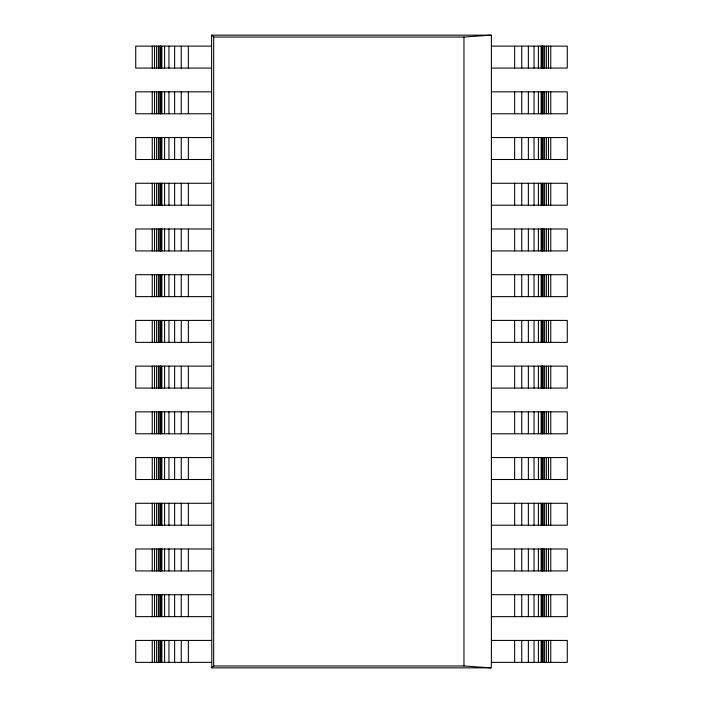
<?xml version="1.0" encoding="UTF-8"?>
<svg xmlns="http://www.w3.org/2000/svg" width="703" height="703" viewBox="0 0 703 703"><rect width="100%" height="100%" fill="white"/><g stroke="black" fill="none" stroke-linecap="round" stroke-linejoin="round"><path stroke-width="1.05" d="M491.388 662.367L491.195 667.85L211.805 667.85L211.612 35.15L491.388 35.15L491.388 662.367L567.277 662.367L567.277 640.424L491.388 640.424M211.805 667.85L213.677 665.978L213.677 37.022L211.805 35.15M213.677 37.022L463.962 37.022L490.756 35.15M211.612 46.126L135.723 46.126L135.723 68.068L211.612 68.068M491.388 46.126L567.277 46.126L567.277 68.068L491.388 68.068M211.612 91.838L135.723 91.838L135.723 113.781L211.612 113.781M491.388 91.838L567.277 91.838L567.277 113.781L491.388 113.781M211.612 137.551L135.723 137.551L135.723 159.493L211.612 159.493M491.388 137.551L567.277 137.551L567.277 159.493L491.388 159.493M211.612 183.263L135.723 183.263L135.723 205.214L211.612 205.214M491.388 183.263L567.277 183.263L567.277 205.214L491.388 205.214M211.612 228.985L135.723 228.985L135.723 250.927L211.612 250.927M491.388 228.985L567.277 228.985L567.277 250.927L491.388 250.927M211.612 274.697L135.723 274.697L135.723 296.64L211.612 296.64M491.388 274.697L567.277 274.697L567.277 296.64L491.388 296.64M211.612 320.41L135.723 320.41L135.723 342.361L211.612 342.361M491.388 320.41L567.277 320.41L567.277 342.361L491.388 342.361M211.612 366.131L135.723 366.131L135.723 388.074L211.612 388.074M491.388 366.131L567.277 366.131L567.277 388.074L491.388 388.074M211.612 411.844L135.723 411.844L135.723 433.786L211.612 433.786M491.388 411.844L567.277 411.844L567.277 433.786L491.388 433.786M211.612 457.556L135.723 457.556L135.723 479.499L211.612 479.499M491.388 457.556L567.277 457.556L567.277 479.499L491.388 479.499M211.612 503.278L135.723 503.278L135.723 525.22L211.612 525.22M491.388 503.278L567.277 503.278L567.277 525.22L491.388 525.22M211.612 548.99L135.723 548.99L135.723 570.933L211.612 570.933M491.388 548.99L567.277 548.99L567.277 570.933L491.388 570.933M211.612 594.703L135.723 594.703L135.723 616.645L211.612 616.645M491.388 594.703L567.277 594.703L567.277 616.645L491.388 616.645M211.612 640.424L135.723 640.424L135.723 662.367L211.612 662.367M213.677 665.978L463.962 665.978L490.756 667.85M550.748 46.126L550.748 68.068M550.748 91.838L550.748 113.781M550.748 137.551L550.748 159.493M550.748 183.263L550.748 205.214M550.748 228.985L550.748 250.927M550.748 274.697L550.748 296.64M550.748 320.41L550.748 342.361M550.748 366.131L550.748 388.074M550.748 411.844L550.748 433.786M550.748 457.556L550.748 479.499M550.748 503.278L550.748 525.22M550.748 548.99L550.748 570.933M550.748 594.703L550.748 616.645M550.748 640.424L550.748 662.367M548.472 46.126L548.472 68.068M548.472 91.838L548.472 113.781M548.472 137.551L548.472 159.493M548.472 183.263L548.472 205.214M548.472 228.985L548.472 250.927M548.472 274.697L548.472 296.64M548.472 320.41L548.472 342.361M548.472 366.131L548.472 388.074M548.472 411.844L548.472 433.786M548.472 457.556L548.472 479.499M548.472 503.278L548.472 525.22M548.472 548.99L548.472 570.933M548.472 594.703L548.472 616.645M548.472 640.424L548.472 662.367M546.38 46.126L546.38 68.068M546.38 91.838L546.38 113.781M546.38 137.551L546.38 159.493M546.38 183.263L546.38 205.214M546.38 228.985L546.38 250.927M546.38 274.697L546.38 296.64M546.38 320.41L546.38 342.361M546.38 366.131L546.38 388.074M546.38 411.844L546.38 433.786M546.38 457.556L546.38 479.499M546.38 503.278L546.38 525.22M546.38 548.99L546.38 570.933M546.38 594.703L546.38 616.645M546.38 640.424L546.38 662.367M544.588 46.126L544.588 68.068M544.588 91.838L544.588 113.781M544.588 137.551L544.588 159.493M544.588 183.263L544.588 205.214M544.588 228.985L544.588 250.927M544.588 274.697L544.588 296.64M544.588 320.41L544.588 342.361M544.588 366.131L544.588 388.074M544.588 411.844L544.588 433.786M544.588 457.556L544.588 479.499M544.588 503.278L544.588 525.22M544.588 548.99L544.588 570.933M544.588 594.703L544.588 616.645M544.588 640.424L544.588 662.367M543.226 46.126L543.226 68.068M543.226 91.838L543.226 113.781M543.226 137.551L543.226 159.493M543.226 183.263L543.226 205.214M543.226 228.985L543.226 250.927M543.226 274.697L543.226 296.64M543.226 320.41L543.226 342.361M543.226 366.131L543.226 388.074M543.226 411.844L543.226 433.786M543.226 457.556L543.226 479.499M543.226 503.278L543.226 525.22M543.226 548.99L543.226 570.933M543.226 594.703L543.226 616.645M543.226 640.424L543.226 662.367M542.373 46.126L542.373 68.068M542.373 91.838L542.373 113.781M542.373 137.551L542.373 159.493M542.373 183.263L542.373 205.214M542.373 228.985L542.373 250.927M542.373 274.697L542.373 296.64M542.373 320.41L542.373 342.361M542.373 366.131L542.373 388.074M542.373 411.844L542.373 433.786M542.373 457.556L542.373 479.499M542.373 503.278L542.373 525.22M542.373 548.99L542.373 570.933M542.373 594.703L542.373 616.645M542.373 640.424L542.373 662.367M542.075 46.126L542.075 68.068M542.075 91.838L542.075 113.781M542.075 137.551L542.075 159.493M542.075 183.263L542.075 205.214M542.075 228.985L542.075 250.927M542.075 274.697L542.075 296.64M542.075 320.41L542.075 342.361M542.075 366.131L542.075 388.074M542.075 411.844L542.075 433.786M542.075 457.556L542.075 479.499M542.075 503.278L542.075 525.22M542.075 548.99L542.075 570.933M542.075 594.703L542.075 616.645M542.075 640.424L542.075 662.367M541.143 46.126L541.143 68.068M541.143 91.838L541.143 113.781M541.143 137.551L541.143 159.493M541.143 183.263L541.143 205.214M541.143 228.985L541.143 250.927M541.143 274.697L541.143 296.64M541.143 320.41L541.143 342.361M541.143 366.131L541.143 388.074M541.143 411.844L541.143 433.786M541.143 457.556L541.143 479.499M541.143 503.278L541.143 525.22M541.143 548.99L541.143 570.933M541.143 594.703L541.143 616.645M541.143 640.424L541.143 662.367M538.401 46.126L538.401 68.068M538.401 91.838L538.401 113.781M538.401 137.551L538.401 159.493M538.401 183.263L538.401 205.214M538.401 228.985L538.401 250.927M538.401 274.697L538.401 296.64M538.401 320.41L538.401 342.361M538.401 366.131L538.401 388.074M538.401 411.844L538.401 433.786M538.401 457.556L538.401 479.499M538.401 503.278L538.401 525.22M538.401 548.99L538.401 570.933M538.401 594.703L538.401 616.645M538.401 640.424L538.401 662.367M534.043 46.126L534.043 68.068M534.043 91.838L534.043 113.781M534.043 137.551L534.043 159.493M534.043 183.263L534.043 205.214M534.043 228.985L534.043 250.927M534.043 274.697L534.043 296.64M534.043 320.41L534.043 342.361M534.043 366.131L534.043 388.074M534.043 411.844L534.043 433.786M534.043 457.556L534.043 479.499M534.043 503.278L534.043 525.22M534.043 548.99L534.043 570.933M534.043 594.703L534.043 616.645M534.043 640.424L534.043 662.367M528.366 46.126L528.366 68.068M528.366 91.838L528.366 113.781M528.366 137.551L528.366 159.493M528.366 183.263L528.366 205.214M528.366 228.985L528.366 250.927M528.366 274.697L528.366 296.64M528.366 320.41L528.366 342.361M528.366 366.131L528.366 388.074M528.366 411.844L528.366 433.786M528.366 457.556L528.366 479.499M528.366 503.278L528.366 525.22M528.366 548.99L528.366 570.933M528.366 594.703L528.366 616.645M528.366 640.424L528.366 662.367M521.749 46.126L521.749 68.068M521.749 91.838L521.749 113.781M521.749 137.551L521.749 159.493M521.749 183.263L521.749 205.214M521.749 228.985L521.749 250.927M521.749 274.697L521.749 296.64M521.749 320.41L521.749 342.361M521.749 366.131L521.749 388.074M521.749 411.844L521.749 433.786M521.749 457.556L521.749 479.499M521.749 503.278L521.749 525.22M521.749 548.99L521.749 570.933M521.749 594.703L521.749 616.645M521.749 640.424L521.749 662.367M514.649 46.126L514.649 68.068M514.649 91.838L514.649 113.781M514.649 137.551L514.649 159.493M514.649 183.263L514.649 205.214M514.649 228.985L514.649 250.927M514.649 274.697L514.649 296.64M514.649 320.41L514.649 342.361M514.649 366.131L514.649 388.074M514.649 411.844L514.649 433.786M514.649 457.556L514.649 479.499M514.649 503.278L514.649 525.22M514.649 548.99L514.649 570.933M514.649 594.703L514.649 616.645M514.649 640.424L514.649 662.367M463.962 37.022L463.962 665.978M188.351 46.126L188.351 68.068M188.351 91.838L188.351 113.781M188.351 137.551L188.351 159.493M188.351 183.263L188.351 205.214M188.351 228.985L188.351 250.927M188.351 274.697L188.351 296.64M188.351 320.41L188.351 342.361M188.351 366.131L188.351 388.074M188.351 411.844L188.351 433.786M188.351 457.556L188.351 479.499M188.351 503.278L188.351 525.22M188.351 548.99L188.351 570.933M188.351 594.703L188.351 616.645M188.351 640.424L188.351 662.367M181.251 46.126L181.251 68.068M181.251 91.838L181.251 113.781M181.251 137.551L181.251 159.493M181.251 183.263L181.251 205.214M181.251 228.985L181.251 250.927M181.251 274.697L181.251 296.64M181.251 320.41L181.251 342.361M181.251 366.131L181.251 388.074M181.251 411.844L181.251 433.786M181.251 457.556L181.251 479.499M181.251 503.278L181.251 525.22M181.251 548.99L181.251 570.933M181.251 594.703L181.251 616.645M181.251 640.424L181.251 662.367M174.634 46.126L174.634 68.068M174.634 91.838L174.634 113.781M174.634 137.551L174.634 159.493M174.634 183.263L174.634 205.214M174.634 228.985L174.634 250.927M174.634 274.697L174.634 296.64M174.634 320.41L174.634 342.361M174.634 366.131L174.634 388.074M174.634 411.844L174.634 433.786M174.634 457.556L174.634 479.499M174.634 503.278L174.634 525.22M174.634 548.99L174.634 570.933M174.634 594.703L174.634 616.645M174.634 640.424L174.634 662.367M168.957 46.126L168.957 68.068M168.957 91.838L168.957 113.781M168.957 137.551L168.957 159.493M168.957 183.263L168.957 205.214M168.957 228.985L168.957 250.927M168.957 274.697L168.957 296.64M168.957 320.41L168.957 342.361M168.957 366.131L168.957 388.074M168.957 411.844L168.957 433.786M168.957 457.556L168.957 479.499M168.957 503.278L168.957 525.22M168.957 548.99L168.957 570.933M168.957 594.703L168.957 616.645M168.957 640.424L168.957 662.367M164.599 46.126L164.599 68.068M164.599 91.838L164.599 113.781M164.599 137.551L164.599 159.493M164.599 183.263L164.599 205.214M164.599 228.985L164.599 250.927M164.599 274.697L164.599 296.64M164.599 320.41L164.599 342.361M164.599 366.131L164.599 388.074M164.599 411.844L164.599 433.786M164.599 457.556L164.599 479.499M164.599 503.278L164.599 525.22M164.599 548.99L164.599 570.933M164.599 594.703L164.599 616.645M164.599 640.424L164.599 662.367M161.857 46.126L161.857 68.068M161.857 91.838L161.857 113.781M161.857 137.551L161.857 159.493M161.857 183.263L161.857 205.214M161.857 228.985L161.857 250.927M161.857 274.697L161.857 296.64M161.857 320.41L161.857 342.361M161.857 366.131L161.857 388.074M161.857 411.844L161.857 433.786M161.857 457.556L161.857 479.499M161.857 503.278L161.857 525.22M161.857 548.99L161.857 570.933M161.857 594.703L161.857 616.645M161.857 640.424L161.857 662.367M160.925 46.126L160.925 68.068M160.925 91.838L160.925 113.781M160.925 137.551L160.925 159.493M160.925 183.263L160.925 205.214M160.925 228.985L160.925 250.927M160.925 274.697L160.925 296.64M160.925 320.41L160.925 342.361M160.925 366.131L160.925 388.074M160.925 411.844L160.925 433.786M160.925 457.556L160.925 479.499M160.925 503.278L160.925 525.22M160.925 548.99L160.925 570.933M160.925 594.703L160.925 616.645M160.925 640.424L160.925 662.367M160.627 46.126L160.627 68.068M160.627 91.838L160.627 113.781M160.627 137.551L160.627 159.493M160.627 183.263L160.627 205.214M160.627 228.985L160.627 250.927M160.627 274.697L160.627 296.64M160.627 320.41L160.627 342.361M160.627 366.131L160.627 388.074M160.627 411.844L160.627 433.786M160.627 457.556L160.627 479.499M160.627 503.278L160.627 525.22M160.627 548.99L160.627 570.933M160.627 594.703L160.627 616.645M160.627 640.424L160.627 662.367M159.774 46.126L159.774 68.068M159.774 91.838L159.774 113.781M159.774 137.551L159.774 159.493M159.774 183.263L159.774 205.214M159.774 228.985L159.774 250.927M159.774 274.697L159.774 296.64M159.774 320.41L159.774 342.361M159.774 366.131L159.774 388.074M159.774 411.844L159.774 433.786M159.774 457.556L159.774 479.499M159.774 503.278L159.774 525.22M159.774 548.99L159.774 570.933M159.774 594.703L159.774 616.645M159.774 640.424L159.774 662.367M158.412 46.126L158.412 68.068M158.412 91.838L158.412 113.781M158.412 137.551L158.412 159.493M158.412 183.263L158.412 205.214M158.412 228.985L158.412 250.927M158.412 274.697L158.412 296.64M158.412 320.41L158.412 342.361M158.412 366.131L158.412 388.074M158.412 411.844L158.412 433.786M158.412 457.556L158.412 479.499M158.412 503.278L158.412 525.22M158.412 548.99L158.412 570.933M158.412 594.703L158.412 616.645M158.412 640.424L158.412 662.367M156.62 46.126L156.62 68.068M156.62 91.838L156.62 113.781M156.62 137.551L156.62 159.493M156.62 183.263L156.62 205.214M156.62 228.985L156.62 250.927M156.62 274.697L156.62 296.64M156.62 320.41L156.62 342.361M156.62 366.131L156.62 388.074M156.62 411.844L156.62 433.786M156.62 457.556L156.62 479.499M156.62 503.278L156.62 525.22M156.62 548.99L156.62 570.933M156.62 594.703L156.62 616.645M156.62 640.424L156.62 662.367M154.528 46.126L154.528 68.068M154.528 91.838L154.528 113.781M154.528 137.551L154.528 159.493M154.528 183.263L154.528 205.214M154.528 228.985L154.528 250.927M154.528 274.697L154.528 296.64M154.528 320.41L154.528 342.361M154.528 366.131L154.528 388.074M154.528 411.844L154.528 433.786M154.528 457.556L154.528 479.499M154.528 503.278L154.528 525.22M154.528 548.99L154.528 570.933M154.528 594.703L154.528 616.645M154.528 640.424L154.528 662.367M152.252 46.126L152.252 68.068M152.252 91.838L152.252 113.781M152.252 137.551L152.252 159.493M152.252 183.263L152.252 205.214M152.252 228.985L152.252 250.927M152.252 274.697L152.252 296.64M152.252 320.41L152.252 342.361M152.252 366.131L152.252 388.074M152.252 411.844L152.252 433.786M152.252 457.556L152.252 479.499M152.252 503.278L152.252 525.22M152.252 548.99L152.252 570.933M152.252 594.703L152.252 616.645M152.252 640.424L152.252 662.367"/></g></svg>
